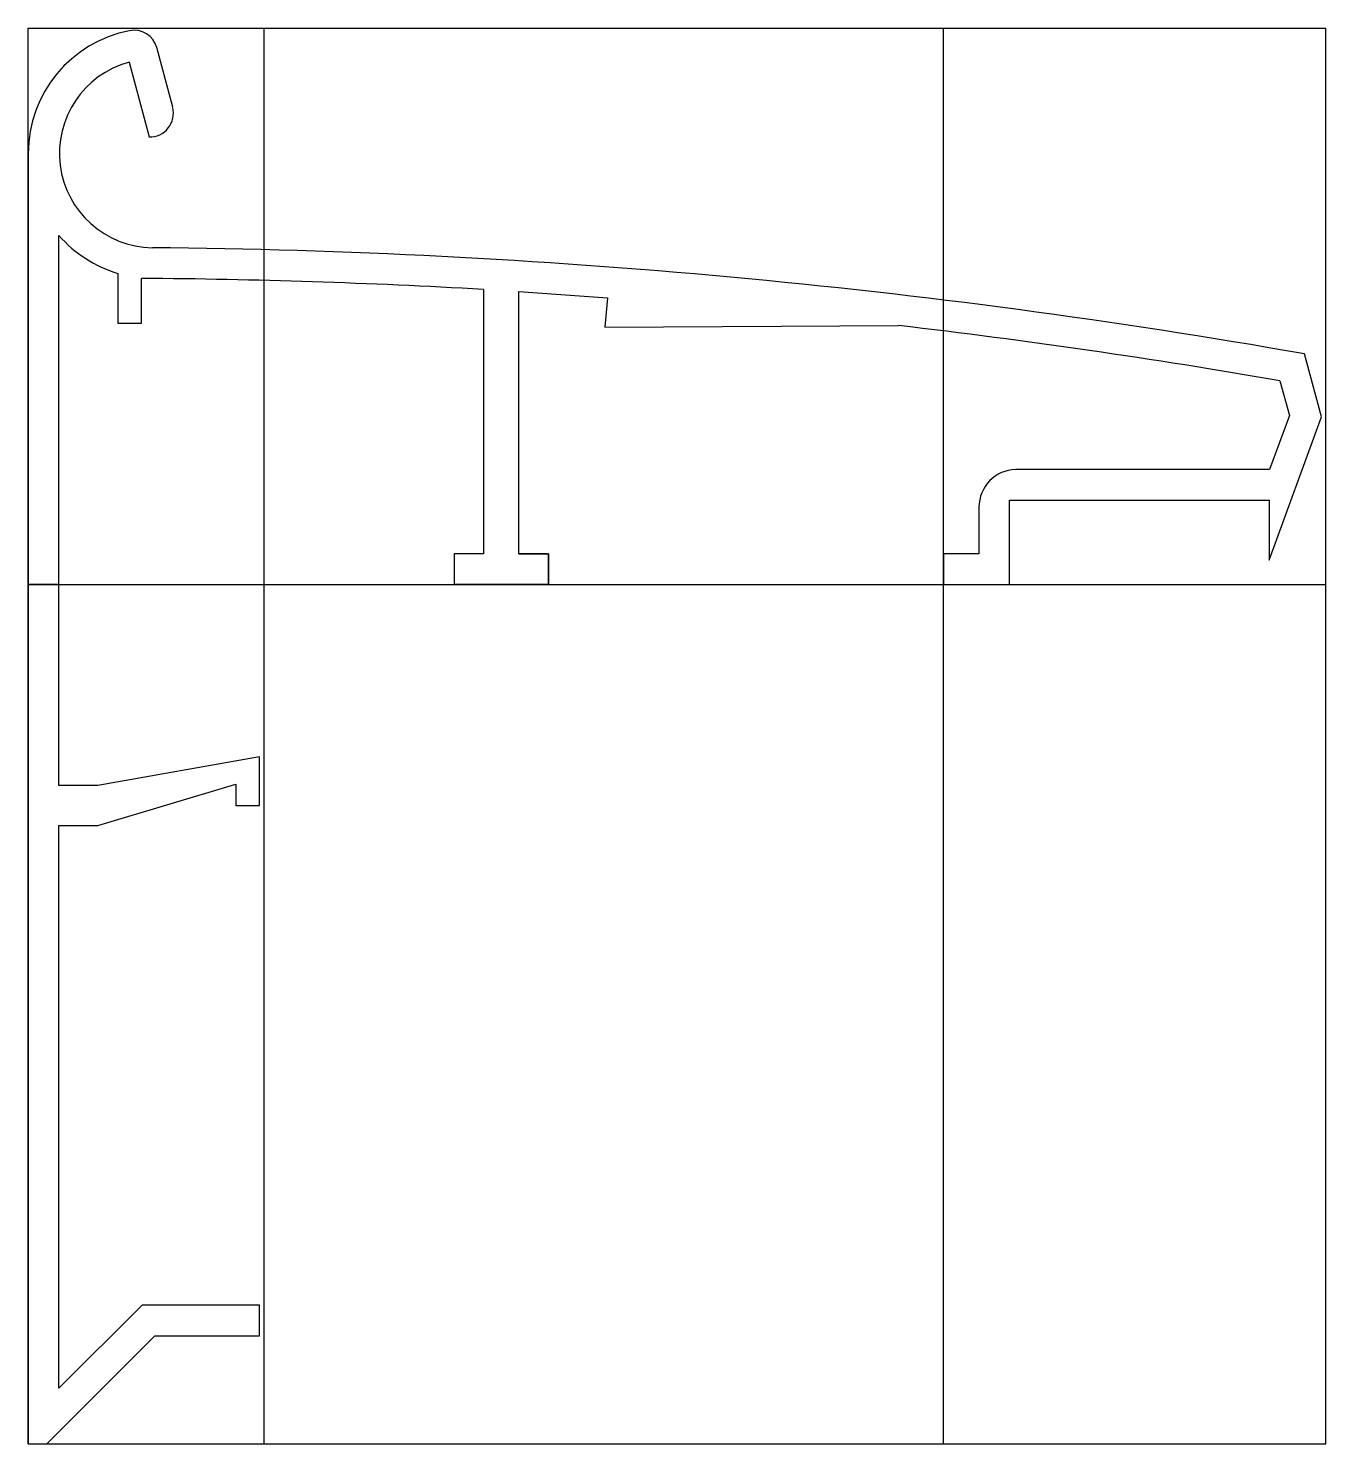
# Model space of a CAD drawing. Extents: x -9.6 to 45.4, y -36.4 to 23.6.
import ezdxf

# ---------------------------------------------------------------- set-up
doc = ezdxf.new("R2010")
doc.units = 0
doc.layers.get('0').update_dxf_attribs({"linetype": 'CONTINUOUS'})

msp = doc.modelspace()

# ---------------------------------------------------------------- linework, layer by layer
at = {"linetype": 'CONTINUOUS'}
for p, q in [((-9.59, 23.58), (45.41, 23.58)), ((-9.59, -36.42), (-9.59, 23.58)), ((0.41, -36.42), (0.41, 23.58)), ((29.21, -36.42), (29.21, 23.58)), ((45.41, -36.42), (45.41, 23.58)), ((-3.47, 20.23), (-4.14, 22.76)), ((-3.47, 20.23), (-4.14, 22.76)), ((-3.47, 20.23), (-4.14, 22.76)), ((-5.32, 22.14), (-4.47, 18.98)), ((-5.32, 22.14), (-4.47, 18.98)), ((-5.32, 22.14), (-4.47, 18.98)), ((-9.59, 18.28), (-9.59, -36.42)), ((-9.59, 18.28), (-9.59, 0)), ((-9.59, 18.28), (-9.59, 0)), ((-8.29, -8.52), (-8.29, 14.8)), ((-8.29, 0), (-8.29, 14.8)), ((-8.29, 0), (-8.29, 14.8)), ((-5.79, 13.19), (-5.79, 11.08)), ((-5.79, 13.19), (-5.79, 11.08)), ((-5.79, 13.19), (-5.79, 11.08)), ((-4.79, 11.08), (-4.79, 12.98)), ((-4.79, 11.08), (-4.79, 12.98)), ((-4.79, 11.08), (-4.79, 12.98)), ((9.71, 12.51), (9.71, 1.3)), ((9.71, 12.51), (9.71, 1.3)), ((9.71, 12.51), (9.71, 1.3)), ((11.21, 1.3), (11.21, 12.42)), ((11.21, 12.42), (14.96, 12.16)), ((11.21, 1.3), (11.21, 12.42)), ((11.21, 12.42), (14.96, 12.16)), ((11.21, 1.3), (11.21, 12.42)), ((11.21, 12.42), (14.96, 12.16)), ((14.96, 12.16), (14.85, 10.91)), ((14.96, 12.16), (14.85, 10.91)), ((14.96, 12.16), (14.85, 10.91)), ((-5.79, 11.08), (-4.79, 11.08)), ((-5.79, 11.08), (-4.79, 11.08)), ((-5.79, 11.08), (-4.79, 11.08)), ((14.85, 10.91), (27.3, 10.98)), ((14.85, 10.91), (27.3, 10.98)), ((14.85, 10.91), (27.3, 10.98)), ((45.23, 7.11), (44.51, 9.78)), ((45.23, 7.11), (44.51, 9.78)), ((45.23, 7.11), (44.51, 9.78)), ((43.47, 8.64), (43.87, 7.17)), ((43.47, 8.64), (43.87, 7.17)), ((43.47, 8.64), (43.87, 7.17)), ((43.01, 1.03), (45.23, 7.11)), ((43.01, 1.03), (45.23, 7.11)), ((43.01, 1.03), (45.23, 7.11)), ((43.87, 7.17), (43.03, 4.88)), ((43.87, 7.17), (43.03, 4.88)), ((43.87, 7.17), (43.03, 4.88)), ((43.03, 4.88), (32.27, 4.88)), ((43.03, 4.88), (32.27, 4.88)), ((43.03, 4.88), (32.27, 4.88)), ((30.71, 3.28), (30.71, 1.3)), ((30.71, 3.28), (30.71, 1.3)), ((30.71, 3.28), (30.71, 1.3)), ((32.01, 0), (32.01, 3.58)), ((32.01, 3.58), (43.01, 3.58)), ((32.01, 0), (32.01, 3.58)), ((32.01, 3.58), (43.01, 3.58)), ((32.01, 3.58), (43.01, 3.58)), ((32.01, 0), (32.01, 3.58)), ((43.01, 3.58), (43.01, 1.03)), ((43.01, 3.58), (43.01, 1.03)), ((43.01, 3.58), (43.01, 1.03)), ((9.71, 1.3), (8.46, 1.3)), ((8.46, 1.3), (8.46, 0)), ((9.71, 1.3), (8.46, 1.3)), ((8.46, 1.3), (8.46, 0)), ((8.46, 1.3), (8.46, 0)), ((9.71, 1.3), (8.46, 1.3)), ((12.46, 1.3), (11.21, 1.3)), ((12.46, 1.3), (11.21, 1.3)), ((11.21, 1.3), (12.46, 1.3)), ((12.46, 0), (12.46, 1.3)), ((12.46, 0), (12.46, 1.3)), ((12.46, 1.3), (12.46, 0)), ((30.71, 1.3), (29.21, 1.3)), ((29.21, 1.3), (29.21, 0)), ((30.71, 1.3), (29.21, 1.3)), ((29.21, 1.3), (29.21, 0)), ((30.71, 1.3), (29.21, 1.3)), ((29.21, 1.3), (29.21, 0)), ((-9.59, 0), (45.41, 0)), ((-8.29, 0), (-9.59, 0)), ((-9.59, 0), (-9.59, -36.42)), ((-8.29, 0), (-9.59, 0)), ((-9.59, 0), (-9.59, -36.42)), ((-9.59, 0), (-8.29, 0)), ((-9.59, 0), (-8.29, 0)), ((-8.29, -8.52), (-8.29, 0)), ((-8.29, -8.52), (-8.29, 0)), ((8.46, 0), (12.46, 0)), ((8.46, 0), (12.46, 0)), ((12.46, 0), (8.46, 0)), ((29.21, 0), (32.01, 0)), ((29.21, 0), (32.01, 0)), ((29.21, 0), (32.01, 0)), ((0.21, -7.31), (-6.64, -8.52)), ((0.21, -7.31), (-6.64, -8.52)), ((0.21, -9.37), (0.21, -7.31)), ((0.21, -9.37), (0.21, -7.31)), ((-6.64, -8.52), (-8.29, -8.52)), ((-6.64, -8.52), (-8.29, -8.52)), ((-6.64, -10.22), (-0.79, -8.46)), ((-6.64, -10.22), (-0.79, -8.46)), ((-0.79, -8.46), (-0.79, -9.37)), ((-0.79, -8.46), (-0.79, -9.37)), ((-0.79, -9.37), (0.21, -9.37)), ((-0.79, -9.37), (0.21, -9.37)), ((-8.29, -34.07), (-8.29, -10.22)), ((-8.29, -10.22), (-6.64, -10.22)), ((-8.29, -34.07), (-8.29, -10.22)), ((-8.29, -10.22), (-6.64, -10.22)), ((-4.77, -30.55), (-8.29, -34.07)), ((-4.77, -30.55), (-8.29, -34.07)), ((0.21, -30.55), (-4.77, -30.55)), ((0.21, -30.55), (-4.77, -30.55)), ((0.21, -31.85), (0.21, -30.55)), ((0.21, -31.85), (0.21, -30.55)), ((-8.8, -36.42), (-4.23, -31.85)), ((-8.8, -36.42), (-4.23, -31.85)), ((-4.23, -31.85), (0.21, -31.85)), ((-4.23, -31.85), (0.21, -31.85)), ((-9.59, -36.42), (45.41, -36.42)), ((-9.59, -36.42), (-8.8, -36.42)), ((-9.59, -36.42), (-8.8, -36.42))]:
    msp.add_line(p, q, dxfattribs=at)
for centre, radius, start, end in [((-4.29, 18.277), 5.3, 100.98581, 179.96893), ((-4.29, 18.277), 5.3, 100.98581, 179.96893), ((-4.29, 18.277), 5.3, 100.98581, 179.96893), ((-5.105, 22.499), 1, 15.12211, 101.22299), ((-5.105, 22.499), 1, 15.12211, 101.22299), ((-5.105, 22.499), 1, 15.12211, 101.22299), ((-4.273, 18.28), 4, 105.18103, 269.17665), ((-4.273, 18.28), 4, 105.18103, 269.17665), ((-4.273, 18.28), 4, 105.18103, 269.17665), ((-4.438, 19.979), 1, 268.17278, 14.5076), ((-4.438, 19.979), 1, 268.17278, 14.5076), ((-4.438, 19.979), 1, 268.17278, 14.5076), ((-4.286, 18.272), 5.3, 220.92691, 253.51002), ((-4.286, 18.272), 5.3, 220.92691, 253.51002), ((-4.286, 18.272), 5.3, 220.92691, 253.51002), ((-7.343, -285.705), 300, 80.0469, 89.42463), ((-7.343, -285.705), 300, 80.0469, 89.42463), ((-7.343, -285.705), 300, 80.0469, 89.42463), ((-7.214, -285.71), 298.7, 86.75194, 89.53502), ((-7.214, -285.71), 298.7, 86.75194, 89.53502), ((-7.214, -285.71), 298.7, 86.75194, 89.53502), ((-7.379, -285.7), 298.7, 80.19856, 83.33294), ((-7.379, -285.7), 298.7, 80.19856, 83.33294), ((-7.379, -285.7), 298.7, 80.19856, 83.33294), ((32.31, 3.281), 1.6, 91.43254, 180.01791), ((32.31, 3.281), 1.6, 91.43254, 180.01791), ((32.31, 3.281), 1.6, 91.43254, 180.01791)]:
    msp.add_arc(centre, radius, start, end, dxfattribs=at)

doc.saveas('drawing.dxf')
